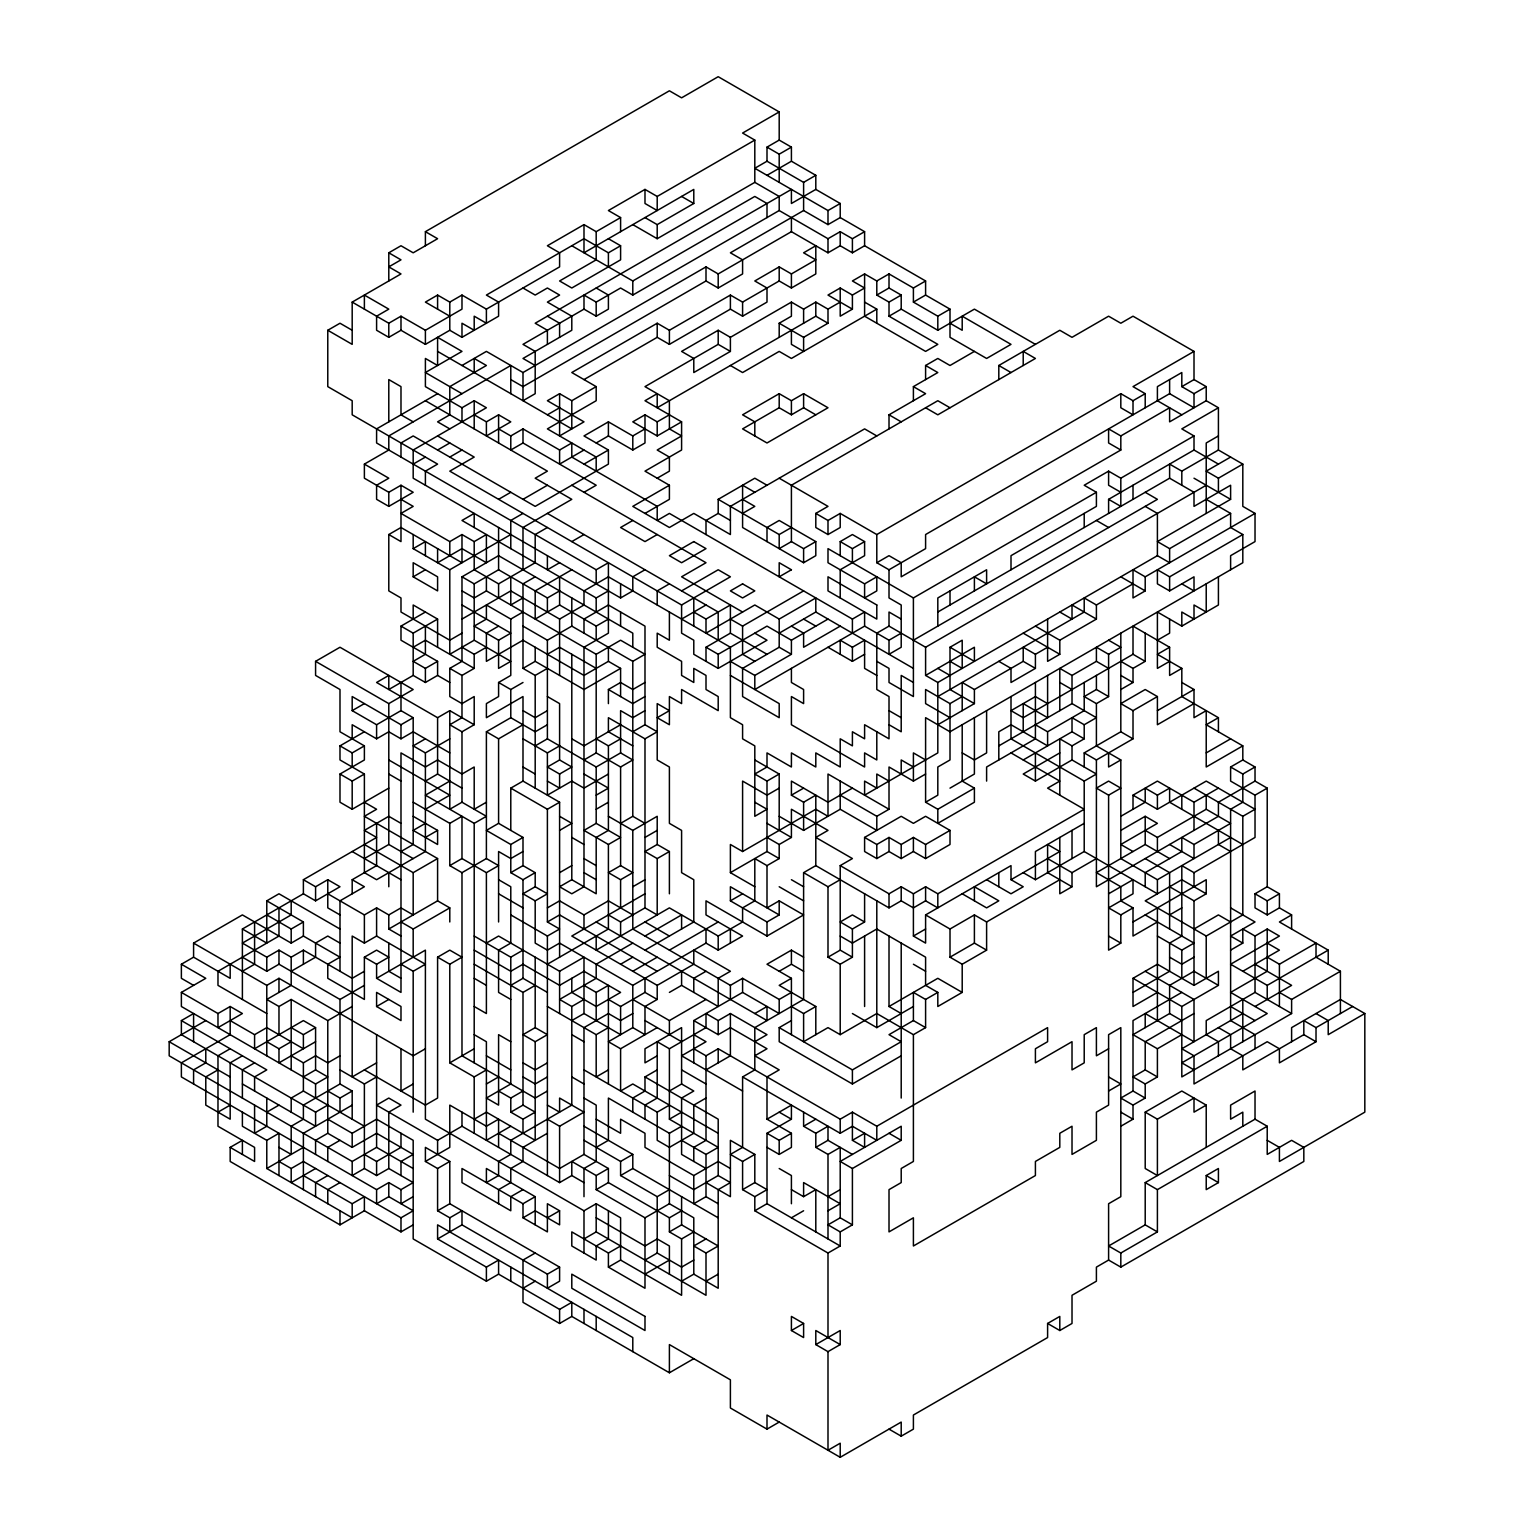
<?xml version="1.0" encoding="UTF-8"?>
<svg xmlns="http://www.w3.org/2000/svg" width="1534" height="1534" viewBox="0 0 1534 1534"><rect width="100%" height="100%" fill="white"/><g stroke="black" fill="none" stroke-linecap="round" stroke-linejoin="round"><path stroke-width="1.5" d="M388.792 280.971L388.792 252.803L400.988 245.747L413.183 252.803L437.593 238.71L425.397 231.672L425.397 245.747M425.397 231.672L669.399 90.794L681.595 97.831L718.2 76.7L779.195 111.924L779.195 140.093L767 147.13L767 161.223L803.605 182.354L815.8 175.317L815.8 189.411L791.41 203.485L791.41 189.411L632.794 280.971L571.798 245.747M425.397 485.243L425.397 471.149L437.593 464.112L352.187 414.813L352.187 400.719L327.777 386.626L327.777 330.27L352.187 344.364L352.187 302.102L400.988 273.934L388.792 266.878L400.988 259.84L388.792 252.803M327.777 330.27L339.992 323.233L352.187 330.27M352.187 302.102L388.792 323.233L400.988 316.196L425.397 330.27L461.983 309.139L461.983 295.065L449.788 302.102L437.593 295.065L425.397 302.102L449.788 316.196M364.383 309.139L364.383 295.065L388.792 309.139L376.597 316.196L376.597 330.27L388.792 337.327L400.988 330.27L425.397 344.364L449.788 330.27L449.788 302.102M620.599 231.672L620.599 217.579L596.189 231.672L583.994 224.616L547.389 245.747L559.603 252.803L559.603 266.878L486.393 309.139L461.983 295.065M632.794 224.616L657.204 238.71L754.805 182.354L754.805 140.093L657.204 196.448L644.989 189.411L608.404 210.541L620.599 217.579M779.195 111.924L742.59 133.055L754.805 140.093M449.788 330.27L461.983 337.327L498.588 316.196L498.588 302.102L486.393 295.065L583.994 238.71L608.404 252.803L620.599 245.747L620.599 259.84L571.798 288.008L559.603 280.971L596.189 259.84L596.189 231.672M644.989 217.579L657.204 224.616L693.79 203.485L693.79 189.411L583.994 252.803L583.994 224.616M767 161.223L754.805 168.28L827.996 210.541L840.21 203.485L840.21 217.579L864.601 231.672L864.601 245.747L925.596 280.971L925.596 295.065L950.006 309.139L950.006 337.327L986.611 358.457L1011.002 344.364L962.202 316.196L962.202 330.27L950.006 323.233M767 147.13L779.195 154.186L791.41 147.13L791.41 161.223L767 175.317M461.983 365.495L486.393 351.401L522.998 372.532L706.004 266.878L718.2 273.934L791.41 231.672L827.996 252.803L840.21 245.747L852.405 252.803L864.601 245.747M437.593 393.682L376.597 428.887L376.597 442.981L596.189 569.766L608.404 562.729L608.404 633.159L583.994 647.252L583.994 886.748L571.798 893.785L559.603 886.748L571.798 879.711L596.189 893.785L596.189 837.43L608.404 830.393L608.404 745.869L620.599 738.832M596.189 288.008L608.404 295.065L608.404 309.139L596.189 316.196L583.994 309.139L522.998 344.364L535.193 351.401L535.193 393.682L522.998 400.719L522.998 372.532M583.994 309.139L583.994 295.065L596.189 302.102L620.599 288.008L632.794 295.065L779.195 210.541L827.996 238.71L840.21 231.672L852.405 238.71L864.601 231.672M364.383 464.112L388.792 478.205L376.597 485.243L376.597 499.336L388.792 506.373L413.183 492.28L400.988 485.243L388.792 492.28L364.383 478.205L364.383 464.112L388.792 450.018L388.792 435.944L510.784 365.495L510.784 393.682M461.983 393.682L425.397 372.532L461.983 351.401L437.593 337.327L437.593 365.495L425.397 358.457L425.397 386.626L461.983 407.756L474.198 400.719L486.393 407.756L413.183 450.018L413.183 478.205L620.599 597.953L632.794 590.897L632.794 576.803L644.989 569.766M840.21 217.579L827.996 224.616L803.605 210.541L730.395 252.803L742.59 259.84L742.59 273.934L718.2 288.008L706.004 280.971L522.998 386.626L510.784 379.588M413.183 464.112L425.397 457.074M437.593 450.018L449.788 442.981M486.393 421.85L498.588 414.813L510.784 421.85L486.393 435.944L486.393 421.85L474.198 414.813M583.994 379.588L657.204 337.327L669.399 344.364L730.395 309.139L742.59 316.196L767 302.102L767 288.008L754.805 280.971L779.195 266.878L791.41 273.934L815.8 259.84L803.605 252.803L815.8 245.747L815.8 273.934L791.41 288.008L779.195 280.971L742.59 302.102L730.395 295.065L669.399 330.27L657.204 323.233L571.798 372.532L596.189 386.626L596.189 400.719L547.389 428.887L596.189 457.074L596.189 471.149M449.788 457.074L461.983 450.018M559.603 393.682L547.389 400.719L583.994 421.85L559.603 435.944L559.603 393.682L571.798 400.719L596.189 386.626M498.588 428.887L510.784 435.944L522.998 428.887L559.603 450.018L571.798 442.981L571.798 457.074L657.204 506.373L657.204 520.467L669.399 513.411L852.405 619.084L864.601 612.028L864.601 626.121L754.805 689.514L754.805 675.42L791.41 654.289L791.41 640.215L767 626.121L718.2 654.289L706.004 647.252L706.004 661.346M547.389 414.813L559.603 407.756M583.994 492.28L596.189 485.243L522.998 442.981L510.784 450.018L510.784 435.944M730.395 337.327L718.2 330.27L681.595 351.401L693.79 358.457L693.79 372.551L730.395 351.401L730.395 337.327L791.41 302.102L803.605 309.139L815.8 302.102L827.996 309.139L840.21 302.102M461.983 633.159L449.788 640.215L400.988 612.028L400.988 597.953L388.792 590.897L388.792 534.541L400.988 527.504L461.983 562.729L461.983 534.541L474.198 541.598L486.393 534.541L486.393 562.729L461.983 548.635L437.593 562.729L437.593 548.635M730.395 351.401L718.2 344.364L644.989 386.626L669.399 400.719L669.399 428.887L681.595 435.944L657.204 450.018L669.399 457.074L669.399 471.149L657.204 478.205M644.989 428.887L632.794 435.944L608.404 421.85L583.994 435.944L608.404 450.018L608.404 464.112L535.193 506.373L413.183 435.944L400.988 442.981L400.988 457.074M779.195 337.327L779.195 323.233L791.41 316.196L791.41 302.102M852.405 295.065L840.21 288.008L827.996 295.065L852.405 309.139L852.405 295.065L864.601 288.008L852.405 280.971L864.601 273.934L876.796 280.971L889.011 273.934L913.401 288.008L925.596 280.971M413.183 534.541L413.183 548.635L425.397 541.598L425.397 555.692M498.588 499.336L510.784 492.28M583.994 450.018L559.603 464.112L559.603 450.018M596.189 442.981L608.404 435.944L632.794 450.018L644.989 442.981L644.989 414.813L632.794 421.85L657.204 435.944L681.595 421.85L681.595 450.018L644.989 471.149L669.399 485.243L669.399 499.336L644.989 513.411M827.996 309.139L827.996 323.233L815.8 316.196L657.204 407.756L657.204 393.682L644.989 400.719L681.595 421.85M400.988 499.336L413.183 506.373L400.988 513.411L449.788 541.598L461.983 534.541M522.998 499.336L547.389 485.243M583.994 464.112L608.404 450.018M644.989 414.813L657.204 421.85L669.399 414.813M779.195 323.233L803.605 337.327L827.996 323.233M852.405 309.139L840.21 316.196L840.21 288.008M876.796 280.971L876.796 295.065L889.011 288.008L901.206 295.065L901.206 309.139L937.811 330.27L974.397 309.139L1035.412 344.364M413.183 576.822L437.593 590.897L437.593 576.822L413.183 562.729L413.183 576.822L425.397 569.766M522.998 513.411L510.784 520.467L510.784 548.635M876.796 323.233L876.796 309.139L791.41 358.457L779.195 351.401L742.59 372.551L730.395 365.495M876.796 295.065L889.011 302.102L901.206 295.065M559.603 590.897L547.389 597.953L498.588 569.766L474.198 583.86L474.198 640.215L449.788 654.289L449.788 569.766L510.784 534.541M889.011 302.102L889.011 316.196L901.206 309.139M913.401 288.008L913.401 302.102L925.596 295.065M315.582 661.346L339.992 647.252L413.183 689.514L388.792 703.607L315.582 661.346L315.582 675.42L339.992 689.514L339.992 731.776L364.383 745.869L364.383 759.963L339.992 774.037L339.992 802.224L352.187 809.262L388.792 788.131M449.788 668.383L461.983 675.42L461.983 717.701L449.788 724.738L461.983 731.776L474.198 724.738L474.198 696.551L461.983 703.607L449.788 696.551L449.788 668.383L461.983 661.346L461.983 576.822L498.588 555.672L632.794 633.159L632.794 647.252M547.389 527.504L535.193 534.541L535.193 562.729L498.588 583.86L474.198 569.766L474.198 541.598M815.8 414.813L803.605 407.756L791.41 414.813L779.195 407.756L742.59 428.887L767 442.981L827.996 407.756L803.605 393.682L791.41 400.719L779.195 393.682L742.59 414.813L754.805 421.85L754.805 435.944M461.983 788.131L437.593 774.037L437.593 717.701L376.597 682.477L388.792 675.42L388.792 689.514L413.183 675.42L425.397 682.477L437.593 675.42L437.593 661.346L400.988 640.215L400.988 626.121L425.397 612.028M913.401 302.102L937.811 316.196L950.006 309.139M413.183 675.42L413.183 633.159L437.593 619.084L413.183 604.99L413.183 619.084M486.393 576.822L486.393 590.897L474.198 597.953L461.983 590.897M571.798 541.598L583.994 534.541M669.399 485.243L632.794 506.373L669.399 527.504L693.79 513.411L730.395 534.541L730.395 506.373L864.601 428.887L876.796 435.944M413.183 647.252L425.397 640.215L474.198 668.383L474.198 654.289L461.983 647.252M461.983 619.084L510.784 590.897L559.603 619.084L559.603 675.42M535.193 576.822L522.998 583.86L522.998 668.383L535.193 675.42L547.389 668.383M559.603 562.729L547.389 569.766L547.389 555.672M632.794 520.467L620.599 527.504L644.989 541.598L657.204 534.541M522.998 597.953L510.784 604.99L510.784 576.822M571.798 569.766L535.193 590.897L535.193 619.084L559.603 604.99L559.603 576.822M925.596 379.588L925.596 365.495L937.811 358.457L950.006 365.495L974.397 351.401M449.788 752.906L413.183 731.776L400.988 738.832L400.988 724.738L352.187 696.551L352.187 710.645L364.383 703.607M425.397 626.121L425.397 654.289L413.183 661.346L425.397 668.383L437.593 661.346M498.588 626.121L486.393 633.159L486.393 661.346L522.998 640.215L583.994 675.42L608.404 661.346L608.404 647.252M461.983 604.99L510.784 633.159L498.588 640.215L474.198 626.121L486.393 619.084L486.393 604.99L510.784 619.084L522.998 612.028M730.395 520.467L718.2 513.411L718.2 499.336L754.805 478.205L767 485.243M913.401 400.719L913.401 386.626L937.811 372.551L925.596 365.495M474.198 654.289L486.393 647.252M718.2 513.411L706.004 520.467L706.004 534.541M889.011 428.887L889.011 414.813L925.596 393.682L913.401 386.626M449.788 738.832L425.397 752.906L425.397 851.523L376.597 879.711L364.383 872.654L364.383 774.037L339.992 759.963L339.992 745.869L364.383 731.776M352.187 710.645L376.597 724.738L400.988 710.645L400.988 682.477M461.983 675.42L474.198 668.383M559.603 619.084L583.994 604.99L583.994 590.897L608.404 576.803L730.395 647.252L730.395 717.682L742.59 724.738L742.59 738.832L754.805 745.869L754.805 816.299L767 809.262L754.805 802.224M474.198 527.504L474.198 513.411L461.983 520.467L596.189 597.953L608.404 590.897M742.59 513.411L754.805 506.373L742.59 499.336M998.807 379.588L998.807 365.495L1059.802 330.27L1072.017 337.327L1108.603 316.196L1120.817 323.233L1133.012 316.196L1194.008 351.401L1194.008 379.588L1181.813 386.626L1181.813 372.532L1157.403 386.626L1157.403 400.719L1181.813 414.813M339.992 745.869L352.187 752.906L364.383 745.869M352.187 738.832L352.187 724.738L376.597 738.832L388.792 731.776L400.988 738.832M400.988 724.738L413.183 717.701L413.183 844.486L400.988 851.523M522.998 626.121L547.389 640.215L571.798 626.121L632.794 661.346L632.794 816.299L620.599 823.355M437.593 717.701L449.788 710.645L474.198 724.738M559.603 957.178L559.603 802.224L522.998 781.094L522.998 696.551L486.393 717.701L486.393 703.607L498.588 696.551L498.588 682.477L510.784 675.42L510.784 619.084M522.998 668.383L535.193 661.346L583.994 689.514L620.599 668.383L620.599 696.551M547.389 654.289L559.603 647.252L596.189 668.383M559.603 604.99L596.189 626.121L608.404 619.084M669.399 583.86L657.204 590.897L657.204 604.99M339.992 774.037L352.187 781.094L364.383 774.037M425.397 738.832L413.183 745.869L425.397 752.906M498.588 682.477L510.784 689.514L522.998 682.477M681.595 590.897L718.2 569.766L730.395 576.803L681.595 604.99L449.788 471.149L474.198 457.074L437.593 435.944M718.2 499.336L779.195 534.541L791.41 527.504M815.8 513.411L827.996 520.467L840.21 513.411L840.21 527.504L827.996 534.541L815.8 527.504L815.8 513.411L827.996 506.373L779.195 478.205M486.393 590.897L596.189 654.289L620.599 640.215L644.989 654.289L632.794 661.346M950.006 407.756L937.811 400.719L791.41 485.243L791.41 541.598L779.195 548.635L779.195 534.541M486.393 858.561L498.588 865.617L486.393 872.654L461.983 858.561L461.983 816.299L449.788 823.355L449.788 865.617L461.983 872.654L486.393 858.561L486.393 731.776L510.784 717.701L535.193 731.776L547.389 724.738M681.595 619.084L706.004 604.99M791.41 541.598L803.605 548.635L815.8 541.598L815.8 555.672L803.605 562.729L742.59 527.504L742.59 485.243L754.805 492.28M425.397 781.094L437.593 774.037M486.393 731.776L498.588 738.832L522.998 724.738M547.389 710.645L535.193 717.701L522.998 710.645M693.79 612.028L706.004 619.065L730.395 604.99L730.395 633.159L767 654.289M840.21 555.672L840.21 541.598L852.405 534.541L864.601 541.598L864.601 555.672L840.21 569.766L840.21 597.953M449.788 781.094L425.397 795.168L474.198 823.355L486.393 816.299L461.983 802.224L449.788 809.262L449.788 710.645M608.404 703.607L608.404 689.514L620.599 682.477L632.794 689.514L644.989 682.477M840.21 541.598L852.405 548.635L864.601 541.598M840.21 513.411L876.796 534.541L1120.817 393.663L1133.012 400.719L1145.208 393.663L1145.208 407.756M1194.008 351.401L1133.012 386.626L1145.208 393.663M230.177 964.234L230.177 978.328L193.591 957.178L193.591 943.103L242.391 914.916L291.192 943.103L303.387 936.047L339.992 957.178L327.777 964.234L327.777 978.308L364.383 999.439L364.383 957.178L376.597 950.14L388.792 957.178L376.597 964.234L364.383 957.178M242.391 999.459L242.391 929.01L266.782 943.103L266.782 900.841L278.977 893.785L339.992 929.01M242.391 929.01L303.387 893.785L303.387 879.711L376.597 837.449L364.383 830.393L388.792 816.299L400.988 823.355M425.397 809.262L449.788 795.168L388.792 759.963M535.193 745.869L547.389 738.832L596.189 767L620.599 752.906L632.794 759.963L620.599 767L596.189 752.906L596.189 654.289M706.004 647.252L730.395 633.159M730.395 619.084L742.59 626.121L803.605 590.897M193.591 985.365L181.376 978.328L181.376 964.234L193.591 957.178M303.387 879.711L315.582 886.748L327.777 879.711L339.992 886.748L315.582 900.841L303.387 893.785M364.383 858.58L388.792 844.486L413.183 858.58M425.397 823.355L413.183 830.393L437.593 844.486L437.593 830.393L413.183 816.299M522.998 738.832L547.389 752.906L559.603 745.869M644.989 696.551L632.794 703.607L608.404 689.514M706.004 619.065L706.004 633.159L754.805 604.99L779.195 619.084L815.8 597.953L815.8 612.028L913.401 668.383M876.796 534.541L876.796 562.729L889.011 555.672L901.206 562.729L901.206 576.803L1120.817 450.018L1120.817 435.944L1169.617 407.756L1169.617 421.85L1206.223 400.719L1218.418 407.756L1218.418 450.018L1242.808 464.112L1242.808 506.373L1255.023 513.411L1255.023 541.598L1230.613 555.672L1230.613 569.766M1181.813 386.626L1194.008 393.663L1194.008 407.756L1169.617 393.682L925.596 534.541L925.596 548.635L889.011 569.766L876.796 562.729M352.187 893.785L352.187 879.711L376.597 865.617L376.597 823.355M425.397 837.43L437.593 830.393M486.393 802.224L474.198 809.262L474.198 767L461.983 774.037L437.593 759.963L425.397 767L400.988 752.906L400.988 992.402L376.597 978.308L376.597 964.234M510.784 830.393L510.784 788.131L522.998 781.094M559.603 759.963L547.389 767L559.603 774.037L571.798 767L559.603 759.963L559.603 703.607L547.389 696.551M620.599 724.738L583.994 745.869L571.798 738.832M644.989 710.645L632.794 717.701L620.599 710.645L620.599 752.906M681.595 604.99L681.595 633.159L693.79 640.215L693.79 654.289L718.2 668.383L767 640.215L754.805 633.159M779.195 633.159L815.8 612.028M864.601 583.86L876.796 576.803L876.796 590.897L864.601 597.934L864.601 583.86L827.996 562.729L827.996 548.635L913.401 597.934L1096.407 492.28L1096.407 506.373L1011.002 555.672L1011.002 569.766M1194.008 393.663L1206.223 386.626L1206.223 400.719M303.387 1076.926L315.582 1069.888L327.777 1076.926L315.582 1083.982L181.376 1006.496L181.376 992.402L205.786 978.328L181.376 964.234M266.782 914.916L291.192 929.01L303.387 921.972L303.387 936.047M583.994 759.963L596.189 752.906M632.794 731.776L644.989 724.738L657.204 731.776L644.989 738.832L608.404 717.701L608.404 731.776L632.794 745.869M791.41 654.289L779.195 647.252L742.59 668.383L742.59 696.551L779.195 717.682L779.195 703.607L730.395 675.42M791.41 640.215L827.996 619.084M242.391 971.271L254.586 964.234L254.586 921.972M291.192 900.841L291.192 914.916L242.391 943.103L266.782 957.178L278.977 950.14L291.192 957.178L303.387 950.14L352.187 978.308L364.383 971.271M364.383 844.486L413.183 872.654L437.593 858.561L437.593 900.841L449.788 907.879L449.788 921.972M522.998 837.43L498.588 823.355L486.393 830.393L510.784 844.486L522.998 837.43L522.998 865.617L510.784 872.654L510.784 844.486M840.21 626.121L803.605 647.252L803.605 633.159L791.41 626.121M1218.418 464.112L1194.008 450.018L1194.008 435.944L1120.817 478.205L1108.603 471.149L1084.212 485.243L1096.407 492.28M1218.418 407.756L1181.813 428.887L1194.008 435.944M327.777 1105.113L315.582 1112.15L181.376 1034.664L181.376 1020.589L193.591 1013.533L193.591 1041.72M242.391 957.178L266.782 971.271L278.977 964.234L339.992 999.459L339.992 1083.982L303.387 1105.113L303.387 1119.187L291.192 1126.244L291.192 1154.412L278.977 1147.374M327.777 893.785L364.383 914.916L376.597 907.879L388.792 914.916L400.988 907.879L413.183 914.916L413.183 872.654M449.788 865.617L461.983 858.561M510.784 788.131L547.389 809.262L559.603 802.224M608.404 774.037L583.994 788.131L571.798 781.094L547.389 795.168L547.389 752.906M413.183 1168.505L376.597 1147.374L352.187 1161.468L169.181 1055.795L169.181 1041.72L205.786 1020.589M217.981 1013.533L230.177 1006.496L242.391 1013.533L217.981 1027.627L217.981 1013.533L181.376 992.402M193.591 943.103L266.782 985.365L278.977 978.308L413.183 1055.795L425.397 1048.757M291.192 971.271L315.582 957.178L315.582 943.103L327.777 936.047L339.992 943.103M596.189 795.168L608.404 788.131L583.994 774.037M840.21 654.289L840.21 640.215L852.405 647.252L864.601 640.215L864.601 668.383L876.796 675.42M1206.223 485.243L925.596 647.252L889.011 626.121L876.796 633.159L876.796 689.514L889.011 696.551L889.011 738.813L864.601 724.738L864.601 738.813L852.405 731.776L852.405 745.869L840.21 738.813L840.21 767L815.8 752.906L815.8 767L791.41 752.906L791.41 767L767 752.906L767 767L754.805 774.037L767 781.094L779.195 774.037L779.195 830.393M1108.603 513.411L1108.603 499.336L1194.008 450.018M1218.418 435.944L1206.223 442.981L1206.223 513.411M376.597 1062.851L352.187 1076.926L352.187 936.047L364.383 943.103L376.597 936.047L425.397 964.234L413.183 971.271L400.988 964.234M400.988 936.047L388.792 929.01L437.593 900.841M522.998 851.523L510.784 858.561L498.588 851.523L498.588 921.972M559.603 830.393L571.798 823.355L559.603 816.299M596.189 809.262L608.404 802.224M827.996 647.252L852.405 661.346L864.601 654.289M864.601 626.121L889.011 640.215L901.206 633.159M937.811 612.028L1169.617 478.205L1194.008 492.28L1194.008 506.373L1230.613 485.243L1230.613 499.336L1157.403 541.598L1169.617 548.635L1230.613 513.411L1230.613 527.504L1242.808 534.541L1242.808 562.729L950.006 731.776L925.596 717.682L925.596 802.224L937.811 809.262L974.397 788.131L974.397 802.224L937.811 823.355L937.811 809.262M1169.617 478.205L1169.617 464.112L1181.813 471.149L1218.418 450.018M291.192 957.178L291.192 985.365L266.782 999.459L278.977 1006.496L291.192 999.459L327.777 1020.589L352.187 1006.496M400.988 921.972L413.183 929.01L449.788 907.879M596.189 823.355L583.994 830.393L608.404 844.486L620.599 837.43L596.189 823.355L596.189 767M913.401 640.215L1157.403 499.336L1145.208 492.28M1230.613 457.074L1206.223 471.149L1218.418 478.205L1242.808 464.112M230.177 1048.757L217.981 1055.795L217.981 1126.244L254.586 1147.374L254.586 1161.468L230.177 1147.374L230.177 1161.468L339.992 1224.861L364.383 1210.767L400.988 1231.898L413.183 1224.861M230.177 1020.589L254.586 1034.664L266.782 1027.627L303.387 1048.757L303.387 1034.664L315.582 1027.627L315.582 1069.888M510.784 872.654L522.998 879.711L535.193 872.654L535.193 886.748L522.998 893.785L535.193 900.841L547.389 893.785L535.193 886.748M217.981 1069.888L205.786 1076.926L205.786 1105.113L230.177 1119.187L230.177 1062.851L242.391 1055.795M339.992 999.459L364.383 985.365M376.597 978.308L425.397 950.14L425.397 1119.187L583.994 1210.767L596.189 1203.73L620.599 1217.804L620.599 1260.066L608.404 1267.122L608.404 1253.029L571.798 1231.898L571.798 1245.991L596.189 1260.066L596.189 1245.991L608.404 1238.935L608.404 1210.767M559.603 872.654L571.798 865.617M608.404 816.299L632.794 830.393L657.204 816.299L657.204 844.486L644.989 851.523L657.204 858.58L669.399 851.523L669.399 893.785M937.811 724.738L974.397 703.607L950.006 689.514L950.006 647.252L962.202 640.215L962.202 668.383L950.006 661.346M254.586 1062.851L242.391 1069.888L242.391 1098.056M266.782 1041.72L278.977 1048.757L291.192 1041.72M437.593 957.178L449.788 950.14L461.983 957.178L449.788 964.234L437.593 957.178L437.593 1098.056L425.397 1105.113L364.383 1069.888M644.989 837.43L657.204 830.393M925.596 647.252L925.596 675.42L974.397 647.252L974.397 661.346L950.006 647.252M315.582 1041.72L278.977 1062.851L278.977 1048.757M376.597 1006.496L400.988 1020.589L400.988 1006.496L376.597 992.402L376.597 1006.496L388.792 999.439M486.393 943.103L498.588 936.047L559.603 971.271L583.994 957.178L583.994 1013.533L620.599 1034.664L620.599 1006.496L644.989 992.402L657.204 999.439L657.204 985.365L571.798 936.047L644.989 893.785M547.389 907.879L559.603 900.841L583.994 914.916L608.404 900.841L632.794 914.916M620.599 865.617L608.404 872.654L620.599 879.711L632.794 872.654L620.599 865.617L620.599 767M925.596 675.42L937.811 682.477L1157.403 555.672L1169.617 562.729L1169.617 548.635M291.192 1055.795L303.387 1062.851L315.582 1055.795L327.777 1062.851L339.992 1055.795M547.389 809.262L547.389 921.972L559.603 914.916L657.204 971.271M779.195 788.131L767 795.168L742.59 781.094L742.59 851.523L730.395 844.486L730.395 872.654L754.805 886.748M937.811 696.551L1084.212 612.028L1084.212 597.953L1096.407 604.99L1133.012 583.86M1145.208 576.822L1145.208 590.897L1133.012 597.953L1133.012 569.766L1145.208 576.822L1255.023 513.411M217.981 1112.15L230.177 1105.113M474.198 936.047L510.784 957.178L522.998 950.14M510.784 914.916L547.389 936.047L559.603 929.01L547.389 921.972M632.794 886.748L644.989 879.711M852.405 788.131L827.996 802.224L791.41 781.094L791.41 795.168L803.605 788.131M950.006 717.682L925.596 703.607L925.596 689.514L950.006 703.607L962.202 696.551M962.202 710.645L962.202 682.477L974.397 689.514L1023.216 661.346L1035.412 668.383L1035.412 654.289L1023.216 647.252L1023.216 661.346M1035.412 654.289L1047.607 647.252M1035.412 626.121L1059.802 640.215L1096.407 619.084L1096.407 604.99M1181.813 583.86L1194.008 590.897L1194.008 576.822L1169.617 590.897L1157.403 583.86L1157.403 569.766L1169.617 576.822L1242.808 534.541M266.782 1112.15L278.977 1105.113M364.383 1126.244L303.387 1091.019L291.192 1098.056L291.192 1112.15M791.41 795.168L803.605 802.224L815.8 795.168L815.8 865.617L889.011 907.879L901.206 900.822L913.401 907.879L925.596 900.822L937.811 907.879L937.811 893.785L1084.212 809.262L1047.607 788.131L1059.802 781.094L1011.002 752.906M1035.412 668.383L1011.002 682.477L1011.002 668.383L998.807 661.346M1059.802 640.215L1059.802 654.289L1047.607 661.346L1047.607 619.084M230.177 1147.374L242.391 1140.337L242.391 1154.412M510.784 985.365L522.998 978.308L547.389 992.402M547.389 964.234L608.404 929.01L608.404 844.486M608.404 914.916L620.599 921.972L644.989 907.879L657.204 914.916L657.204 858.58M742.59 851.523L815.8 809.262L827.996 816.299L827.996 774.037L889.011 809.262L889.011 767L913.401 781.094L925.596 774.037M242.391 1112.15L242.391 1126.244L266.782 1140.337L278.977 1133.281L278.977 1175.543M327.777 1091.019L339.992 1098.056L352.187 1091.019L352.187 1119.187M339.992 1069.888L364.383 1083.982L376.597 1076.926M474.198 964.234L522.998 992.402L535.193 985.365M730.395 872.654L767 851.523L767 781.094M767 837.43L779.195 844.486L791.41 837.43L791.41 809.262L827.996 830.393L815.8 837.43L852.405 858.561L840.21 865.617L840.21 950.14L827.996 957.178L827.996 886.748L803.605 872.654L803.605 999.439L754.805 1027.627L754.805 1069.888L742.59 1076.926L742.59 1147.374L730.395 1154.412L742.59 1161.449L754.805 1154.412L754.805 1182.58L742.59 1189.636L742.59 1161.449M779.195 816.299L803.605 830.393L840.21 809.262L840.21 781.094M1059.802 710.645L1059.802 668.383L1072.017 675.42L1096.407 661.346L1108.603 668.383M1096.407 661.346L1096.407 647.252L1108.603 654.289L1120.817 647.252L1108.603 640.215M352.187 1105.113L303.387 1133.281L303.387 1189.636M632.794 943.103L596.189 964.234L596.189 978.308L559.603 999.439L571.798 1006.496L583.994 999.439M644.989 936.047L681.595 914.916L681.595 929.01M596.189 936.047L596.189 950.14L669.399 907.879L718.2 936.047L742.59 921.972L742.59 907.879L754.805 900.841L754.805 858.561L767 865.617L779.195 858.561L779.195 844.486M1145.208 633.159L1145.208 661.346L1133.012 654.289L1023.216 717.701L1011.002 710.645L1035.412 696.57L1047.607 703.607M1157.403 640.215L1169.617 633.159L1169.617 619.084M1169.617 661.346L1157.403 668.383L1157.403 612.028L1181.813 626.121L1218.418 604.99L1218.418 576.822M303.387 1175.543L352.187 1203.73L352.187 1217.804L266.782 1168.505L303.387 1147.374M400.988 1175.543L400.988 1161.468L413.183 1154.412L376.597 1133.281L352.187 1147.374L327.777 1133.281L315.582 1140.318L315.582 1154.412M413.183 1083.982L400.988 1091.019L400.988 1048.757M449.788 964.234L449.788 1062.851L474.198 1048.757M620.599 964.234L632.794 957.178M644.989 950.14L693.79 921.972L693.79 879.711L681.595 872.654L681.595 830.393L669.399 823.355L669.399 767L657.204 759.963L657.204 703.607L669.399 710.645L657.204 717.701L669.399 724.738L669.399 696.551L681.595 703.607L681.595 689.514L718.2 710.645L718.2 696.551L706.004 689.514L706.004 675.42L693.79 668.383L693.79 682.477L681.595 675.42L681.595 661.346L657.204 647.252L657.204 633.159L669.399 640.215L669.399 612.028M767 865.617L767 907.879L779.195 900.841L779.195 914.916L730.395 886.748L730.395 900.841L742.59 893.785M840.21 795.168L876.796 816.299L889.011 809.262M998.807 745.869L1072.017 703.607L1096.407 717.701L1084.212 724.738L1072.017 717.701L1072.017 731.776L1084.212 738.832L1084.212 724.738M1108.603 696.57L1096.407 689.514L1084.212 696.57L1096.407 703.607L1108.603 696.57L1108.603 654.289M1120.817 661.346L1133.012 668.383L1145.208 661.346M1133.012 654.289L1133.012 626.121L1169.617 647.252L1157.403 654.309L1181.813 668.383L1181.813 696.57L1218.418 717.701L1218.418 731.776M278.977 1161.468L291.192 1168.505L303.387 1161.468L400.988 1217.804L413.183 1210.767L388.792 1196.673L376.597 1203.73L376.597 1189.636L181.376 1076.926L181.376 1062.851L230.177 1034.664L230.177 1006.496M339.992 1140.318L327.777 1147.374L327.777 1161.468M327.777 1119.187L352.187 1133.281L376.597 1119.187L413.183 1140.318L413.183 1238.935L486.393 1281.197L498.588 1274.16L559.603 1309.384L571.798 1302.328L571.798 1316.421L669.399 1372.777L693.79 1358.683M535.193 1027.627L522.998 1034.664L535.193 1041.72L547.389 1034.664L535.193 1027.627L535.193 957.178M583.994 985.365L596.189 992.402L608.404 985.365L608.404 1083.982M632.794 971.271L657.204 957.178M669.399 950.14L718.2 921.972M803.605 872.654L815.8 865.617M864.601 837.43L901.206 816.299L913.401 823.355L925.596 816.299L950.006 830.393L950.006 844.486L925.596 858.561L913.401 851.523L901.206 858.561L889.011 851.523L876.796 858.561L864.601 851.523L864.601 837.43L876.796 844.486L889.011 837.43L901.206 844.486L913.401 837.43L925.596 844.486L950.006 830.393M925.596 802.224L937.811 795.168L937.811 767L950.006 759.963L950.006 703.607M950.006 788.131L974.397 774.037L974.397 717.682M998.807 759.963L998.807 731.776L1011.002 724.738L1047.607 745.869L1047.607 731.776L1084.212 710.645L1084.212 682.477M1120.817 689.514L1133.012 682.477L1133.012 668.383M315.582 1168.505L291.192 1182.599L291.192 1168.505M449.788 1062.851L474.198 1076.926L486.393 1069.888M571.798 1020.57L583.994 1013.533M535.193 900.841L535.193 943.103L547.389 950.14L559.603 943.103L632.794 985.365L706.004 943.103L718.2 950.14L742.59 936.047L706.004 914.916L706.004 900.841L767 936.047L803.605 914.916L779.195 900.841M1023.216 759.963L1072.017 731.776M1181.813 668.383L1169.617 675.439L1169.617 647.252M327.777 1175.543L315.582 1182.599L315.582 1196.673M486.393 1083.982L498.588 1076.926M657.204 985.365L693.79 964.234L693.79 950.14L730.395 971.271L718.2 978.308L718.2 1006.496L681.595 985.365L669.399 992.402M730.395 900.841L767 921.972L779.195 914.916M827.996 886.748L840.21 879.691M1059.802 752.906L1023.216 774.037L1035.412 781.094L1072.017 759.963L1096.407 774.037L1084.212 781.094L1011.002 738.832L1011.002 696.551M1059.802 795.168L1059.802 738.832L1072.017 745.869L1084.212 738.832M1157.403 696.57L1145.208 689.514L1120.817 703.607L1133.012 710.645L1157.403 696.57L1157.403 724.738L1194.008 703.607M339.992 1182.599L327.777 1189.636L327.777 1203.73M376.597 1189.636L388.792 1182.599L400.988 1189.636L413.183 1182.599L388.792 1168.505L376.597 1175.543L364.383 1168.505L352.187 1175.543L352.187 1161.468M364.383 1154.412L376.597 1161.468L400.988 1147.374L400.988 1133.281M547.389 1062.851L535.193 1069.888L522.998 1062.851M547.389 1006.496L596.189 1034.664L608.404 1027.627M632.794 1013.533L620.599 1020.57L608.404 1013.533L583.994 1027.627L583.994 1154.412L559.603 1168.505L498.588 1133.281M657.204 999.439L644.989 1006.496L644.989 1034.664L632.794 1027.627L608.404 1041.72L620.599 1048.757L657.204 1027.627M706.004 971.271L693.79 978.308L693.79 992.402M1084.212 767L1084.212 752.906L1120.817 731.776L1133.012 738.832L1133.012 710.645M1157.403 710.645L1194.008 689.514L1194.008 717.701L1206.223 710.645L1206.223 767L1242.808 745.869L1242.808 759.963L1230.613 767L1230.613 781.094L1255.023 795.168L1255.023 837.449L1194.008 872.654L1181.813 865.617L1181.813 936.047L1169.617 943.103L1169.617 971.271L1133.012 992.402M388.792 1168.505L388.792 1112.15L400.988 1105.113L388.792 1098.056L376.597 1105.113L437.593 1140.318L461.983 1126.244L559.603 1182.599L571.798 1175.543L583.994 1182.599M474.198 1119.187L486.393 1112.15L535.193 1140.318L535.193 1041.72M498.588 1091.019L510.784 1098.056L522.998 1091.019M547.389 1076.926L535.193 1083.982L522.998 1076.926M1084.212 752.906L1096.407 759.963L1133.012 738.832M352.187 1203.73L364.383 1196.673L364.383 1210.767M559.603 1267.122L547.389 1274.16L547.389 1288.253L559.603 1281.197L559.603 1267.122L449.788 1203.73L449.788 1161.449L425.397 1147.374L425.397 1161.449L449.788 1147.374L449.788 1105.113L486.393 1126.244L498.588 1119.187L498.588 1147.374M510.784 1112.15L522.998 1105.113L535.193 1112.15L522.998 1119.187L510.784 1112.15L510.784 1098.056M547.389 1091.019L535.193 1098.056L461.983 1055.795L461.983 872.654M632.794 999.439L669.399 1020.57L706.004 999.439M632.794 830.393L632.794 929.01L730.395 985.365L742.59 978.308L779.195 999.439L791.41 992.402M803.605 957.178L791.41 950.14L767 964.234L791.41 978.308L791.41 1034.664M840.21 865.617L889.011 893.785L901.206 886.748L913.401 893.785L925.596 886.748L937.811 893.785M1230.613 837.449L1157.403 879.711L1120.817 858.58L1120.817 759.963L1108.603 767L1108.603 752.906M425.397 1161.449L437.593 1168.505L449.788 1161.449M510.784 1126.244L486.393 1140.318L486.393 1041.72L474.198 1034.664M608.404 1069.888L596.189 1076.926L596.189 1034.664M693.79 1062.851L693.79 1020.57L742.59 992.402L742.59 978.308M779.195 971.271L791.41 964.234L791.41 950.14M864.601 921.972L852.405 914.916L840.21 921.972L852.405 929.01L864.601 921.972L864.601 893.785M1218.418 717.701L1206.223 724.738L1242.808 745.869M413.183 1196.673L400.988 1203.73L400.988 1189.636M657.204 1055.795L644.989 1062.851L644.989 1048.757L681.595 1027.627L681.595 1083.982L669.399 1091.019M644.989 1119.187L644.989 1105.113L657.204 1098.056L657.204 1041.72L669.399 1048.757L706.004 1027.627L706.004 1013.533L718.2 1020.57L730.395 1013.533L767 1034.664L754.805 1041.701M791.41 978.308L779.195 985.365L815.8 1006.496L815.8 1034.664M1108.603 795.168L1120.817 788.131L1108.603 781.094L1096.407 788.131L1108.603 795.168L1108.603 950.14L1120.817 943.103L1120.817 914.916L1108.603 907.879L1133.012 893.785L1133.012 879.711L1108.603 893.785M547.389 1133.281L522.998 1147.374L522.998 1161.449L510.784 1168.505L510.784 1182.599L498.588 1189.636L498.588 1203.73M547.389 1119.187L559.603 1126.244L583.994 1112.15L559.603 1098.056L559.603 1112.15L547.389 1105.113M632.794 1112.15L632.794 1098.056L644.989 1091.019L644.989 1076.926L657.204 1069.888M693.79 1020.589L718.2 1034.664L730.395 1027.627L767 1048.757L754.805 1055.795L779.195 1069.888L767 1076.926L767 1119.187L791.41 1133.281L791.41 1147.374L779.195 1154.412L767 1147.374M754.805 1013.533L767 1006.496L767 1020.57L596.189 921.972M827.996 957.178L840.21 964.234L852.405 957.178L852.405 929.01M913.401 893.785L913.401 936.047L925.596 943.103L925.596 914.916L1011.002 865.617L1011.002 879.691L1023.216 886.748L1011.002 893.785L986.611 879.691M1084.212 823.355L1035.412 851.523L1035.412 879.711L1084.212 851.523L1084.212 781.094M1133.012 809.262L1133.012 795.168L1157.403 781.094L1194.008 802.224L1194.008 830.393M1206.223 752.906L1230.613 738.832M437.593 1168.505L437.593 1210.767L449.788 1203.73M693.79 1048.757L706.004 1055.795L718.2 1048.757L840.21 1119.187L852.405 1112.15L876.796 1126.244L1047.607 1027.627L1047.607 1041.701L1035.412 1048.757L1035.412 1062.851L1072.017 1041.701L1072.017 1069.888L1084.212 1062.851L1084.212 1034.664L1096.407 1027.627L1096.407 1055.795L1108.603 1048.757M913.401 936.047L925.596 929.01M1011.002 879.691L1059.802 851.523L1047.607 844.486L1047.607 872.654L1072.017 886.748L1072.017 872.654L1096.407 858.561M1120.817 816.299L1145.208 802.224L1145.208 788.131L1157.403 795.168L1169.617 788.131L1169.617 802.224L1242.808 844.486M437.593 1210.767L449.788 1217.804L461.983 1210.767L461.983 1224.861L437.593 1238.935L437.593 1224.861L632.794 1337.552L632.794 1351.646M706.004 1069.888L730.395 1055.795L730.395 1013.533M901.206 1055.795L852.405 1083.982L779.195 1041.701L779.195 1027.627L791.41 1020.57M791.41 1006.496L803.605 1013.533L815.8 1006.496M925.596 914.916L950.006 929.01L974.397 914.916L986.611 921.972L1059.802 879.691M1120.817 830.393L1145.208 816.299L1157.403 823.355L1120.817 844.486L1133.012 851.523M1133.012 795.168L1157.403 809.262L1206.223 781.094L1255.023 809.262L1242.808 816.299L1194.008 788.131M522.998 1189.636L510.784 1196.673L510.784 1210.767L461.983 1182.599L461.983 1168.505L522.998 1203.73L535.193 1196.673L535.193 1224.861M596.189 1147.374L608.404 1140.318L608.404 1098.056L669.399 1133.281L681.595 1126.244M583.994 1069.888L657.204 1112.15L669.399 1105.113M1194.008 802.224L1218.418 788.131M1230.613 767L1242.808 774.037L1255.023 767L1255.023 781.094L1267.218 788.131L1267.218 886.748L1279.414 893.785L1279.414 907.879L1267.218 914.916L1255.023 907.879L1255.023 893.785L1267.218 886.748M669.399 1048.757L669.399 1119.187L681.595 1112.15M706.004 1098.056L693.79 1105.113L693.79 1133.281L669.399 1147.374L657.204 1140.318L657.204 1112.15M950.006 929.01L950.006 957.178L974.397 943.103L986.611 950.14L986.611 921.972M1072.017 886.748L1059.802 893.785L1059.802 837.43M1169.617 858.58L1145.208 844.486L1096.407 872.654L1120.817 886.748L1120.817 900.841L1133.012 907.879L1133.012 936.047L1157.403 921.972M1145.208 830.393L1157.403 837.43L1206.223 809.262L1230.613 823.355L1194.008 844.486L1181.813 837.449L1181.813 851.523L1145.208 872.654L1145.208 886.748M1255.023 781.094L1218.418 802.224L1218.418 816.299L1096.407 886.748L1096.407 759.963M522.998 1217.804L535.193 1210.767L559.603 1224.861L559.603 1210.767L547.389 1203.73L547.389 1231.898L522.998 1217.804L522.998 1203.73M571.798 1175.543L571.798 1161.449L596.189 1175.543L608.404 1168.505L608.404 1182.58L669.399 1217.804L681.595 1210.767M583.994 1140.318L620.599 1161.449L632.794 1154.412L632.794 1168.505L718.2 1217.804M803.605 1013.533L803.605 1041.701L827.996 1027.627L840.21 1034.664L876.796 1013.533L913.401 1034.664L925.596 1027.627L925.596 999.439L913.401 992.402L913.401 1020.57L889.011 1034.664L901.206 1041.701L852.405 1069.888L779.195 1027.627M901.206 1013.533L889.011 1006.496L937.811 978.308L962.202 992.402L962.202 964.234L986.611 950.14M1255.023 795.168L1267.218 788.131M547.389 1217.804L559.603 1210.767M596.189 1175.543L596.189 1189.636L608.404 1182.58M620.599 1161.449L620.599 1175.543L632.794 1168.505M852.405 1013.533L876.796 1027.627L913.401 1006.496M925.596 999.439L937.811 992.402L937.811 1006.496L962.202 992.402M437.593 1238.935L486.393 1267.122L498.588 1260.066L498.588 1274.16M535.193 1253.029L522.998 1260.066L522.998 1302.328L559.603 1323.459L571.798 1316.421M681.595 1140.318L706.004 1154.412L718.2 1147.374L669.399 1119.187M767 1119.187L791.41 1105.113L791.41 1119.187L767 1133.281L767 1203.711L840.21 1245.991L840.21 1231.898L827.996 1224.841L840.21 1217.804L852.405 1224.841L852.405 1168.505L901.206 1140.318L901.206 1126.244L840.21 1161.449L852.405 1168.505M1120.817 914.916L1133.012 907.879M583.994 1238.935L596.189 1231.898L706.004 1295.29L706.004 1253.029L693.79 1245.991L706.004 1238.935M620.599 1175.543L657.204 1196.673L669.399 1189.636M596.189 1119.187L620.599 1133.281L620.599 1119.187L644.989 1133.281L644.989 1147.374L693.79 1175.543L718.2 1161.449L730.395 1168.505M1133.012 921.972L1206.223 879.711L1206.223 893.785L1194.008 900.841L1169.617 886.748M522.998 1288.253L535.193 1281.197M596.189 1189.636L644.989 1217.804L669.399 1203.73L693.79 1217.804L693.79 1274.16L681.595 1281.197M693.79 1274.16L718.2 1288.253L718.2 1189.636L730.395 1182.58L718.2 1175.543L693.79 1189.636L669.399 1175.543M767 1133.281L779.195 1140.318L791.41 1133.281M803.605 1112.15L803.605 1126.244L815.8 1119.187M1169.617 914.916L1181.813 907.879M608.404 1253.029L620.599 1245.991M718.2 1203.73L706.004 1196.673L693.79 1203.73L693.79 1175.543M803.605 1126.244L815.8 1133.281L827.996 1126.244L827.996 1140.318L852.405 1154.412M669.399 1217.804L669.399 1231.898L681.595 1224.861L718.2 1245.991L706.004 1253.029M815.8 1133.281L815.8 1147.374L827.996 1140.318M742.59 1076.926L840.21 1133.281L852.405 1126.244L876.796 1140.318L876.796 1126.244M1194.008 929.01L1218.418 914.916L1230.613 921.972M644.989 1260.066L657.204 1253.029L681.595 1267.122L693.79 1260.066M669.399 1231.898L681.595 1238.935L693.79 1231.898M742.59 1189.636L754.805 1196.673L767 1189.636L754.805 1182.58M815.8 1147.374L827.996 1154.412L840.21 1147.374L840.21 1217.804M852.405 1140.318L864.601 1133.281L864.601 1147.374L852.405 1140.318L852.405 1112.15M1133.012 978.308L1157.403 964.234L1194.008 985.365L1218.418 971.271L1218.418 985.365L1181.813 1006.496L1133.012 978.308L1133.012 1006.496L1157.403 992.402M1157.403 936.047L1181.813 950.14L1194.008 943.103L1145.208 914.916M1206.223 893.785L1181.813 879.711L1145.208 900.841L1206.223 936.047L1242.808 914.916L1242.808 816.299M1255.023 893.785L1267.218 900.841L1279.414 893.785M644.989 1274.16L669.399 1260.066M754.805 1196.673L754.805 1210.767L767 1203.711M1194.008 957.178L1181.813 964.234L1169.617 957.178M791.41 1189.636L803.605 1196.673L815.8 1189.636L815.8 1231.898M1230.613 950.14L1242.808 943.103L1242.808 929.01L1255.023 936.047L1267.218 929.01L1279.414 936.047L1230.613 964.234L1267.218 985.365L1328.214 950.14L1328.214 964.234M1291.609 929.01L1291.609 914.916L1279.414 921.972L1328.214 950.14M791.41 1217.804L803.605 1210.767M827.996 1196.673L840.21 1189.636M1181.813 992.402L1133.012 1020.57L1133.012 1091.019L1145.208 1098.056L1145.208 1083.982L1133.012 1076.926L1145.208 1069.888L1157.403 1076.926L1157.403 1048.757L1181.813 1034.664M706.004 1281.197L718.2 1274.16M827.996 1210.767L840.21 1203.73L803.605 1182.58L803.605 1196.673M1218.418 985.365L1194.008 971.271L1169.617 985.365L1169.617 1013.533L1133.012 1034.664L1157.403 1048.757M1242.808 971.271L1279.414 950.14L1267.218 943.103M1194.008 1013.533L1145.208 1041.72L1145.208 1069.888M1267.218 957.178L1279.414 964.234L1316.019 943.103L1316.019 957.178L1340.409 971.271L1340.409 1013.533M840.21 1231.898L852.405 1224.841M1340.409 971.271L1291.609 999.459L1291.609 1013.533L1255.023 992.402L1206.223 1020.589L1206.223 1034.664L1218.418 1041.72L1218.418 1055.795M754.805 1210.767L827.996 1253.029L840.21 1245.991M1108.603 1091.019L1120.817 1083.982L1108.603 1076.926M1242.808 1013.533L1181.813 1048.757L1194.008 1055.795L1194.008 1083.982L1267.218 1041.72L1279.414 1048.757L1279.414 1062.851L1316.019 1041.72L1316.019 1027.627L1303.823 1020.589L1303.823 1034.664L1316.019 1041.72M1255.023 1006.496L1291.609 985.365L1255.023 964.234M1133.012 1091.019L1120.817 1098.056L1133.012 1105.113L1145.208 1098.056M1145.208 1083.982L1157.403 1076.926M1291.609 1013.533L1181.813 1076.926L1181.813 1006.496M1120.817 1126.244L1133.012 1119.187L1133.012 1105.113M1206.223 1105.113L1194.008 1112.15L1194.008 1098.056L1157.403 1119.187L1157.403 1175.543L1145.208 1168.505L1145.208 1112.15L1181.813 1091.019L1206.223 1105.113L1206.223 1147.374M791.41 1330.515L803.605 1323.459L803.605 1337.552L791.41 1330.515L791.41 1316.421L803.605 1323.459M1303.823 1034.664L1242.808 1069.888L1242.808 1055.795L1230.613 1048.757L1230.613 1034.664L1218.418 1027.627M1316.019 1027.627L1352.624 1006.496M1267.218 1140.337L1279.414 1147.374L1279.414 1161.468L1364.819 1112.15L1364.819 1013.533L1328.214 1034.664L1328.214 1020.589L1316.019 1013.533M815.8 1344.589L840.21 1330.515L840.21 1344.589L827.996 1351.646L815.8 1344.589L815.8 1330.515L840.21 1344.589M1267.218 1126.244L1157.403 1189.636L1157.403 1231.898L1120.817 1253.029L1108.603 1245.991L1145.208 1224.861L1145.208 1182.599L1255.023 1119.187L1267.218 1126.244L1267.218 1154.412L1291.609 1140.337L1303.823 1147.374L1303.823 1161.468L1120.817 1267.122L1108.603 1260.066L1096.407 1267.122L1096.407 1281.197L1072.017 1295.29L1072.017 1323.459L1059.802 1330.515L1047.607 1323.459L1047.607 1337.552L913.401 1415.038L913.401 1429.132L901.206 1436.169L889.011 1429.132M669.399 1372.777L669.399 1344.589L730.395 1379.814L730.395 1408.001L767 1429.132L779.195 1422.076M1206.223 1175.543L1218.418 1168.505L1218.418 1182.599L1206.223 1189.636L1206.223 1175.543L1218.418 1182.599M1047.607 1323.459L1059.802 1316.421L1059.802 1330.515M767 1429.132L767 1415.038L840.21 1457.3L901.206 1422.076L901.206 1436.169M779.195 140.093L791.41 147.13M1194.008 379.588L1206.223 386.626M791.41 161.223L815.8 175.317M815.8 189.411L840.21 203.485M754.805 182.354L779.195 196.448L779.195 210.541M998.807 365.495L1011.002 372.532M1120.817 435.944L1108.603 428.887L1108.603 442.981L1120.817 450.018M1194.008 478.205L1230.613 499.336M681.595 196.448L693.79 203.485M864.601 302.102L876.796 309.139M889.011 316.196L937.811 344.364L925.596 351.401L864.601 316.196L864.601 273.934M1206.223 499.336L1230.613 513.411M1120.817 492.28L1108.603 485.243L1108.603 471.149M1145.208 506.373L1157.403 513.411L1157.403 555.672M1108.603 499.336L1120.817 506.373L1120.817 478.205M925.596 407.756L937.811 414.813L1035.412 358.457L1023.216 351.401L1023.216 365.495M608.404 238.71L620.599 245.747M1096.407 520.467L1108.603 527.504M889.011 414.813L901.206 421.85M1120.817 576.822L1145.208 590.897M522.998 288.008L535.193 295.065L547.389 288.008L559.603 295.065L547.389 302.102L571.798 316.196L571.798 330.27L522.998 358.457L535.193 365.495M1096.407 619.084L1072.017 604.99L1072.017 619.084L1059.802 612.028M547.389 316.196L559.603 323.233L559.603 337.327M1181.813 682.477L1194.008 689.514M1120.817 675.439L1133.012 682.477M1023.216 633.159L1059.802 654.289M1242.808 759.963L1255.023 767M815.8 541.598L779.195 520.467L767 527.504L767 541.598M1059.802 682.477L1072.017 689.514M437.593 351.401L571.798 428.887L571.798 400.719M901.206 619.084L889.011 612.028L889.011 626.121M1120.817 759.963L1096.407 745.869L1096.407 703.607M937.811 668.383L950.006 675.42M1035.412 724.738L1047.607 731.776M1230.613 851.523L1218.418 844.486L1218.418 830.393M425.397 400.719L547.389 471.149L535.193 478.205L571.798 499.336L522.998 527.504L522.998 569.766M571.798 485.243L706.004 562.729L681.595 576.803L742.59 612.028M803.605 619.084L815.8 626.121M876.796 661.346L889.011 668.383L889.011 682.477L913.401 696.551L913.401 597.934M913.401 682.477L901.206 675.42L901.206 731.776L889.011 724.738M449.788 428.887L437.593 421.85L449.788 414.813L449.788 386.626L486.393 365.495L474.198 358.457L474.198 372.532M1169.617 844.486L1194.008 858.58L1194.008 844.486M1279.414 907.879L1291.609 914.916M413.183 421.85L400.988 414.813L400.988 386.626L388.792 379.588L388.792 421.85M547.389 513.411L718.2 612.028L718.2 640.215M889.011 710.645L901.206 717.682M962.202 752.906L974.397 759.963L986.611 752.906L986.611 710.645M1145.208 858.58L1169.617 872.654L1169.617 929.01M1230.613 907.879L1255.023 921.972L1230.613 936.047L1242.808 943.103M754.805 661.346L742.59 654.289L742.59 626.121M925.596 759.963L913.401 752.906L913.401 781.094M974.397 788.131L962.202 781.094L962.202 724.738M1084.212 851.523L1157.403 893.785L1157.403 879.711M1364.819 1013.533L1340.409 999.459L1291.609 1027.627L1291.609 1041.72M730.395 661.346L754.805 675.42M913.401 767L901.206 759.963L901.206 774.037M1047.607 858.58L1072.017 872.654M1279.414 992.402L1291.609 999.459M889.011 781.094L876.796 774.037L876.796 788.131L864.601 781.094L864.601 795.168L937.811 752.906L937.811 682.477M1023.216 872.654L1035.412 879.691M1108.603 936.047L1120.817 943.103M1230.613 1006.496L1255.023 1020.589M388.792 534.541L400.988 541.598L400.988 485.243M413.183 548.635L449.788 569.766M461.983 576.822L474.198 583.86M608.404 661.346L620.599 668.383M1145.208 971.271L1194.008 999.459L1194.008 1041.72L1145.208 1013.533L1145.208 1027.627M754.805 759.963L779.195 774.037M840.21 809.262L876.796 830.393L876.796 816.299M962.202 893.785L986.611 907.879L998.807 900.822L974.397 886.748L974.397 900.841M1169.617 1013.533L1181.813 1020.589M474.198 640.215L510.784 661.346L498.588 668.383L498.588 640.215M767 823.355L791.41 837.43M1194.008 1069.888L1181.813 1062.851L1267.218 1013.533L1230.613 992.402L1267.218 971.271L1267.218 929.01M400.988 626.121L413.183 633.159M596.189 738.832L608.404 745.869M767 851.523L779.195 858.561M950.006 957.178L962.202 964.234M437.593 675.42L449.788 682.477M791.41 879.711L803.605 886.748M779.195 886.748L803.605 900.841M913.401 964.234L925.596 971.271M632.794 816.299L644.989 823.355M840.21 936.047L852.405 943.103L876.796 929.01L925.596 957.178L925.596 985.365L937.811 992.402M1145.208 1112.15L1157.403 1119.187M522.998 767L535.193 774.037M547.389 781.094L559.603 788.131L559.603 774.037M657.204 844.486L669.399 851.523M840.21 950.14L852.405 957.178M1120.817 1112.15L1133.012 1119.187M400.988 710.645L413.183 717.701M913.401 1020.57L925.596 1027.627M571.798 837.43L583.994 844.486M791.41 964.234L803.605 971.271M583.994 858.58L596.189 865.617M1145.208 1182.599L1157.403 1189.636M583.994 872.654L596.189 879.711M388.792 774.037L400.988 781.094M644.989 921.972L669.399 936.047M413.183 802.224L449.788 823.355M522.998 865.617L535.193 872.654M742.59 992.402L779.195 1013.533L779.195 999.439M1145.208 1224.861L1157.403 1231.898M364.383 802.224L376.597 809.262L364.383 816.299L437.593 858.561M498.588 879.711L510.784 886.748L510.784 943.103L498.588 950.14L498.588 992.402L510.784 999.439M498.588 893.785L522.998 907.879M889.011 1133.281L901.206 1140.318M693.79 1034.664L706.004 1041.72L681.595 1055.795L742.59 1091.019M352.187 851.523L400.988 879.711M608.404 999.439L620.599 1006.496M644.989 1020.57L681.595 1041.72M779.195 1112.15L791.41 1119.187M352.187 879.711L364.383 886.748L339.992 900.841L339.992 971.271M474.198 950.14L510.784 971.271L522.998 964.234L559.603 985.365L583.994 971.271L620.599 992.402L596.189 1006.496L571.798 992.402L571.798 978.308M681.595 1069.888L706.004 1083.982M681.595 1083.982L693.79 1091.019L681.595 1098.056L681.595 1154.412L706.004 1168.505M474.198 978.308L486.393 985.365M571.798 1034.664L583.994 1041.72M644.989 1076.926L718.2 1119.187L718.2 1175.543M339.992 914.916L327.777 907.879L327.777 879.711M718.2 1133.281L632.794 1083.982L620.599 1091.019L620.599 1048.757M754.805 1154.412L730.395 1140.318L730.395 1196.673L706.004 1182.58M779.195 1168.505L791.41 1175.543L791.41 1203.73M474.198 1006.496L486.393 1013.533L486.393 872.654M266.782 900.841L303.387 921.972M400.988 978.308L388.792 971.271L388.792 943.103M510.784 1041.72L498.588 1034.664L498.588 1105.113L486.393 1098.056L510.784 1083.982L510.784 957.178M571.798 1076.926L583.994 1083.982M583.994 1098.056L596.189 1105.113L596.189 1161.449L583.994 1168.505L583.994 1196.673M486.393 1055.795L510.784 1069.888M583.994 1126.244L632.794 1154.412M583.994 1154.412L608.404 1168.505M315.582 1027.627L303.387 1020.589L254.586 1048.757L254.586 1034.664M266.782 1013.533L217.981 985.365L217.981 971.271L278.977 936.047L278.977 907.879M291.192 1027.627L303.387 1034.664M596.189 1217.804L644.989 1245.991L657.204 1238.935L669.399 1245.991L669.399 1274.16M339.992 1083.982L352.187 1091.019M535.193 1196.673L486.393 1168.505L486.393 1182.599L498.588 1175.543L498.588 1161.449L510.784 1154.412L510.784 1140.318L571.798 1105.113L571.798 1006.496M620.599 1260.066L681.595 1295.29L681.595 1238.935M181.376 1020.589L266.782 1069.888L254.586 1076.926L254.586 1091.019M608.404 1267.122L644.989 1288.253L644.989 1217.804M169.181 1041.72L230.177 1076.926M242.391 1083.982L315.582 1126.244L315.582 1112.15M461.983 1224.861L547.389 1274.16M1279.414 964.234L1279.414 1006.496M1267.218 900.841L1267.218 914.916M1267.218 985.365L1267.218 999.459M1255.023 936.047L1255.023 992.402M1255.023 1048.757L1255.023 1034.664L1230.613 1020.589L1230.613 809.262L1242.808 802.224L1242.808 774.037M1255.023 1119.187L1255.023 1091.019L1230.613 1105.113L1230.613 1119.187L1242.808 1112.15L1242.808 1126.244M1242.808 999.459L1242.808 1041.72M1218.418 478.205L1218.418 492.28M1206.223 583.86L1206.223 612.028L1194.008 604.99L1194.008 619.084L1181.813 612.028L1181.813 626.121M1206.223 795.168L1206.223 809.262M1206.223 936.047L1206.223 978.308M1194.008 872.654L1194.008 886.748M1194.008 900.841L1194.008 985.365M1181.813 471.149L1181.813 485.243M1181.813 795.168L1181.813 809.262M1181.813 950.14L1181.813 978.308M1169.617 379.588L1169.617 393.682M1169.617 576.822L1169.617 590.897M1157.403 795.168L1157.403 809.262M1157.403 837.43L1157.403 851.523M1157.403 907.879L1157.403 1020.589M1145.208 816.299L1145.208 844.486M1133.012 400.719L1133.012 414.813L1120.817 407.756L1120.817 393.663M1133.012 485.243L1133.012 499.336M1120.817 633.159L1120.817 731.776M1120.817 1253.029L1120.817 1267.122M1108.603 1260.066L1108.603 1203.73L1120.817 1196.673L1120.817 1027.627L1108.603 1034.664L1108.603 1105.113L1096.407 1112.15L1096.407 1140.318L1072.017 1154.412L1072.017 1126.244L1059.802 1133.281L1059.802 1147.374L1035.412 1161.449L1035.412 1175.543L913.401 1245.991L913.401 1217.804L889.011 1231.898L889.011 1189.636L901.206 1182.58L901.206 1168.505L913.401 1161.449L913.401 1034.664M1096.407 675.42L1096.407 689.514M1084.212 513.411L1084.212 527.504M1072.017 675.42L1072.017 703.607M1072.017 745.869L1072.017 759.963M1072.017 830.393L1072.017 858.58M1047.607 675.42L1047.607 717.701L1023.216 703.607L1023.216 731.776M1035.412 682.477L1035.412 738.832L986.611 767L986.611 781.094M1035.412 752.906L1035.412 781.094M998.807 872.654L998.807 886.748M974.397 590.897L974.397 576.803L986.611 583.86L986.611 569.766L937.811 597.953L937.811 626.121M974.397 689.514L974.397 703.607M974.397 914.916L974.397 943.103M950.006 590.897L950.006 604.99M937.811 316.196L937.811 330.27M925.596 844.486L925.596 858.561M925.596 886.748L925.596 900.822M913.401 837.43L913.401 851.523M901.206 844.486L901.206 858.561M901.206 886.748L901.206 900.822M901.206 943.103L901.206 1098.056M889.011 273.934L889.011 288.008M889.011 569.766L889.011 597.934L901.206 604.99L901.206 647.252L889.011 654.289L889.011 640.215M889.011 837.43L889.011 851.523M889.011 893.785L889.011 907.879M889.011 936.047L889.011 1006.496M876.796 731.776L876.796 759.963L864.601 752.906L864.601 767L791.41 724.738L791.41 696.551L803.605 703.607L803.605 689.514L791.41 682.477L791.41 668.383M876.796 844.486L876.796 858.561M876.796 900.841L876.796 1027.627M864.601 936.047L864.601 1006.496M852.405 238.71L852.405 252.803M852.405 548.635L852.405 562.729M852.405 619.084L852.405 633.159M852.405 647.252L852.405 661.346M852.405 1069.888L852.405 1083.982M840.21 231.672L840.21 245.747M840.21 964.234L840.21 1034.664M840.21 1119.187L840.21 1133.281M840.21 1457.3L840.21 1443.206L827.996 1450.263L827.996 1351.646M827.996 210.541L827.996 224.616M827.996 238.71L827.996 252.803M827.996 520.467L827.996 534.541M827.996 1154.412L827.996 1238.935M827.996 1253.029L827.996 1337.552M815.8 302.102L815.8 316.196M803.605 182.354L803.605 210.541M803.605 309.139L803.605 323.233M803.605 337.327L803.605 351.401L791.41 344.364L791.41 330.27M803.605 393.682L803.605 407.756M803.605 548.635L803.605 562.729M803.605 802.224L803.605 830.393M791.41 217.579L791.41 231.672M791.41 273.934L791.41 288.008M791.41 400.719L791.41 414.813M779.195 154.186L779.195 182.354M779.195 266.878L779.195 280.971M779.195 393.682L779.195 407.756M779.195 619.084L779.195 647.252M779.195 1140.318L779.195 1154.412M767 217.579L767 203.485L754.805 196.448L535.193 323.233L547.389 330.27L547.389 344.364M767 921.972L767 936.047M742.59 302.102L742.59 316.196M730.395 295.065L730.395 309.139M730.395 929.01L730.395 943.103M730.395 985.365L730.395 999.439M718.2 273.934L718.2 288.008M718.2 330.27L718.2 344.364M718.2 654.289L718.2 668.383M718.2 936.047L718.2 950.14M718.2 1020.57L718.2 1034.664M718.2 1048.757L718.2 1062.851M706.004 266.878L706.004 280.971M706.004 929.01L706.004 943.103M706.004 1055.795L706.004 1140.318L693.79 1147.374L693.79 1161.449M706.004 1154.412L706.004 1196.673M693.79 597.934L693.79 626.121M681.595 971.271L681.595 985.365M681.595 1196.673L681.595 1224.861M669.399 330.27L669.399 344.364M669.399 1020.57L669.399 1034.664M669.399 1133.281L669.399 1203.73M657.204 196.448L657.204 210.541L644.989 203.485L644.989 189.411M657.204 224.616L657.204 238.71M657.204 323.233L657.204 337.327M657.204 421.85L657.204 435.944M657.204 1196.673L657.204 1253.029M644.989 724.738L644.989 626.121L608.404 604.99L583.994 619.084L583.994 633.159M644.989 738.832L644.989 907.879M644.989 978.308L644.989 992.402M632.794 280.971L632.794 295.065M632.794 435.944L632.794 450.018M632.794 985.365L632.794 1027.627M620.599 583.86L620.599 597.953M620.599 612.028L620.599 626.121M620.599 879.711L620.599 907.879M620.599 921.972L620.599 936.047M608.404 252.803L608.404 266.878M608.404 421.85L608.404 435.944M596.189 302.102L596.189 316.196M596.189 569.766L596.189 583.86M596.189 597.953L596.189 612.028M596.189 626.121L596.189 640.215M596.189 992.402L596.189 1020.57M596.189 1203.73L596.189 1231.898M596.189 1316.421L596.189 1330.515M583.994 914.916L583.994 929.01M583.994 1210.767L583.994 1253.029M583.994 1309.384L583.994 1323.459M571.798 597.953L571.798 626.121M571.798 654.289L571.798 879.711M559.603 971.271L559.603 1013.533M559.603 1126.244L559.603 1182.599M559.603 1309.384L559.603 1323.459M547.389 597.953L547.389 612.028M547.389 640.215L547.389 738.832M547.389 936.047L547.389 1175.543M535.193 647.252L535.193 661.346M535.193 675.42L535.193 788.131M522.998 428.887L522.998 442.981M522.998 879.711L522.998 978.308M522.998 992.402L522.998 1105.113M522.998 1119.187L522.998 1133.281M510.784 689.514L510.784 717.701M510.784 1267.122L510.784 1281.197M498.588 414.813L498.588 442.981M498.588 527.504L498.588 569.766M498.588 583.86L498.588 597.953M498.588 738.832L498.588 823.355M486.393 309.139L486.393 323.233L474.198 316.196L474.198 330.27L461.983 323.233L461.983 337.327M486.393 1267.122L486.393 1281.197M474.198 400.719L474.198 428.887M474.198 823.355L474.198 1062.851M474.198 1076.926L474.198 1133.281M461.983 407.756L461.983 421.85M461.983 731.776L461.983 802.224M461.983 1112.15L461.983 1126.244M449.788 541.598L449.788 555.672M449.788 1217.804L449.788 1231.898M437.593 295.065L437.593 309.139M437.593 619.084L437.593 647.252M437.593 1140.318L437.593 1154.412M425.397 330.27L425.397 344.364M425.397 668.383L425.397 682.477M413.183 929.01L413.183 957.178M413.183 971.271L413.183 1112.15M400.988 316.196L400.988 330.27M400.988 1217.804L400.988 1231.898M388.792 323.233L388.792 337.327M388.792 492.28L388.792 506.373M388.792 703.607L388.792 844.486M388.792 872.654L388.792 886.748M388.792 914.916L388.792 929.01M388.792 1182.599L388.792 1196.673M376.597 724.738L376.597 738.832M376.597 907.879L376.597 936.047M376.597 1034.664L376.597 1147.374M376.597 1161.468L376.597 1175.543M364.383 914.916L364.383 943.103M364.383 1083.982L364.383 1168.505M352.187 752.906L352.187 767M352.187 781.094L352.187 809.262M352.187 1133.281L352.187 1147.374M339.992 1098.056L339.992 1112.15M339.992 1210.767L339.992 1224.861M327.777 1020.589L327.777 1133.281M315.582 886.748L315.582 900.841M315.582 1083.982L315.582 1098.056M303.387 950.14L303.387 964.234M303.387 1062.851L303.387 1091.019M291.192 929.01L291.192 943.103M291.192 999.459L291.192 1069.888M278.977 950.14L278.977 964.234M278.977 978.308L278.977 992.402M278.977 1006.496L278.977 1034.664M266.782 957.178L266.782 971.271M266.782 985.365L266.782 1055.795M266.782 1098.056L266.782 1126.244L254.586 1133.281L254.586 1105.113M266.782 1140.337L266.782 1168.505M205.786 1048.757L205.786 1062.851L193.591 1069.888L193.591 1083.982M693.79 541.598L669.399 555.672L681.595 562.729L706.004 548.635L693.79 541.598M742.59 583.86L730.395 590.897L742.59 597.953L754.805 590.897L742.59 583.86M791.41 569.766L779.195 576.803L779.195 562.729L791.41 569.766M876.796 604.99L827.996 576.803L827.996 590.897L876.796 619.084L876.796 604.99M644.989 1316.421L571.798 1274.16L571.798 1288.253L644.989 1330.515L644.989 1316.421"/></g></svg>
